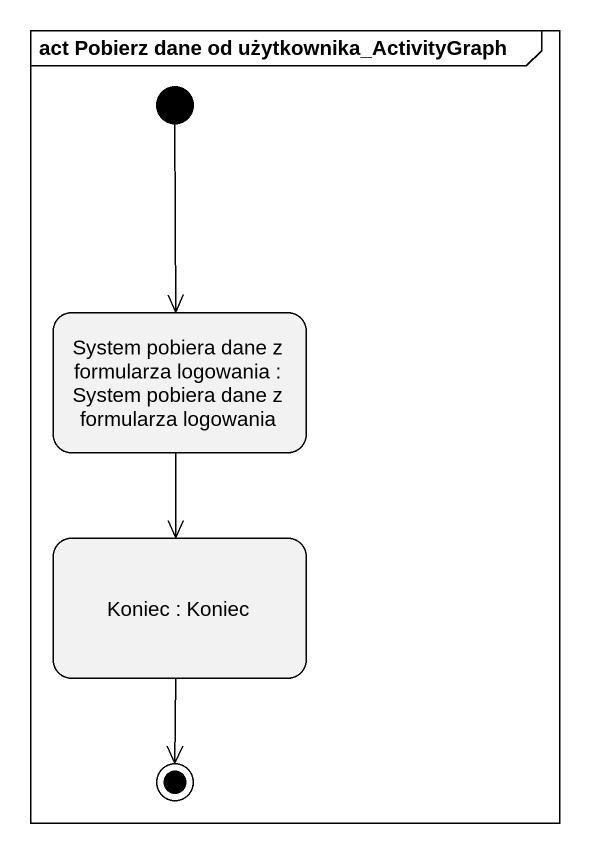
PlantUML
@startuml
mainframe act Pobierz dane od użytkownika_ActivityGraph
hide empty description
state "System pobiera dane z formularza logowania : System pobiera dane z formularza logowania" as System_pobiera_dane_z
state "Koniec : Koniec" as Koniec
[*] --> System_pobiera_dane_z
System_pobiera_dane_z --> Koniec
Koniec --> [*]
@enduml
